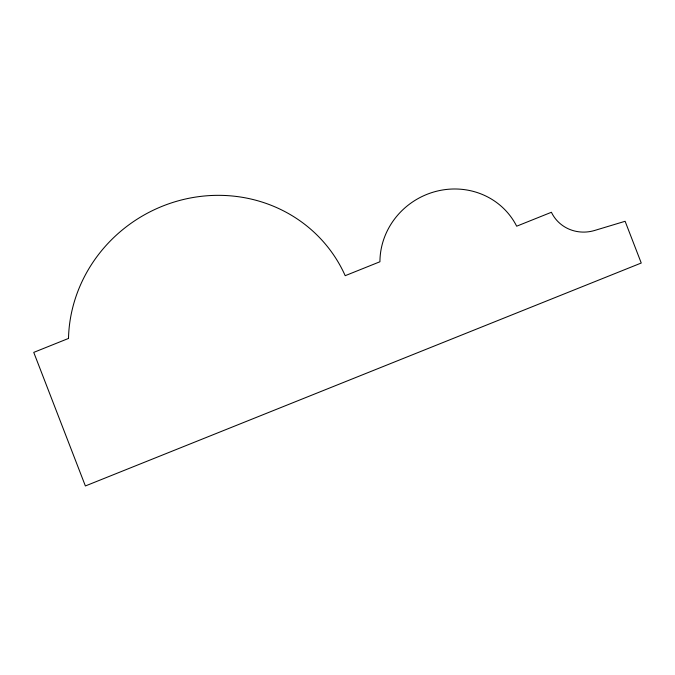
<?xml version="1.0" encoding="UTF-8"?>
<svg xmlns="http://www.w3.org/2000/svg" width="675" height="675" viewBox="0 0 675 675"><rect width="100%" height="100%" fill="white"/><g stroke="black" fill="none" stroke-linecap="round" stroke-linejoin="round"><path stroke-width="1.01" d="M68.496 338.445L33.75 352.384L85.379 485.958L641.25 263.022L625.117 221.282L594.65 230.462A37.361 35.674 -29.4 0 1 551.416 212.271L516.67 226.201A72.731 69.441 -29.4 0 0 435.957 191.396A72.731 69.441 -29.4 0 0 379.932 261.757L345.195 275.687A145.732 139.134 -29.4 0 0 185.321 199.049A145.732 139.134 -29.4 0 0 68.496 338.445"/></g></svg>
